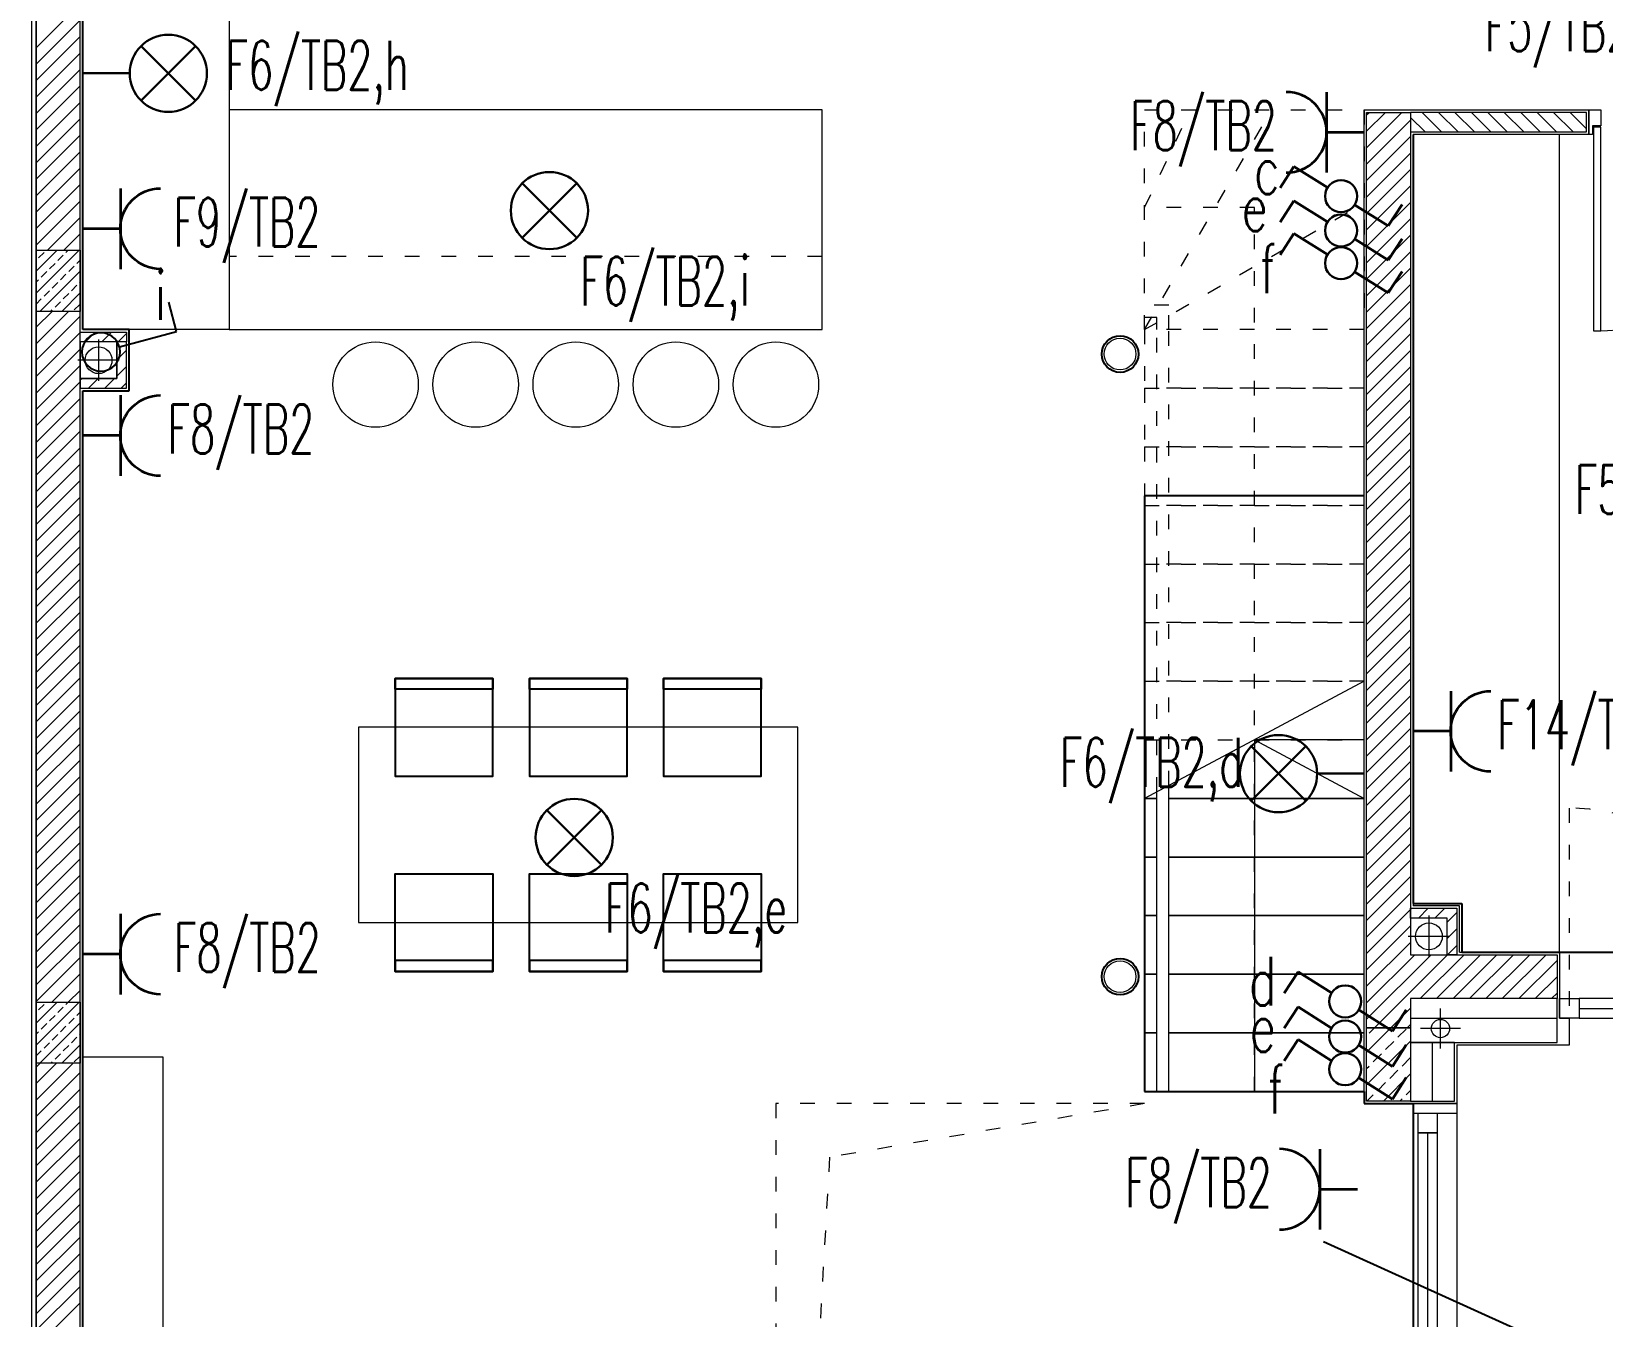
# Model space of a CAD drawing. Header units: millimetres. Extents: x 1780 to 154263, y -7240 to 17216.
# Drawn here: x 66831 to 67474, y 3409 to 3935 of the extents above; entities that cross this region are included whole.
import ezdxf

# ---------------------------------------------------------------- set-up
doc = ezdxf.new("R2010")
doc.units = ezdxf.units.MM
doc.linetypes.add('ACAD_ISO03W100', pattern=[30, 12, -18])
for name, color, linetype, lineweight in [('2d_SX_aranżacja drukowana', 200, 'Continuous', 5), ('2d_SX_aranżacja niedrukowana', 191, 'Continuous', 5), ('2d_SX_gruba przekroje', 90, 'Continuous', 20), ('2d_SX_instalacje - kanalizacja opadowa', 130, 'Continuous', 5), ('2d_SX_instalacje szkic - kanalizacja sanitarna', 44, 'Continuous', 5), ('2d_SX_oznaczenia', 40, 'Continuous', 0), ('2d_SX_przebicia', 96, 'Continuous', 13), ('2d_SX_stolarka drzwiowa', 211, 'Continuous', 5), ('2d_SX_stolarka okienna', 5, 'Continuous', 5), ('2d_SX_stolarka okznaczenia', 251, 'Continuous', 5), ('2d_SX_szraf', 251, 'Continuous', 0), ('2d_SX_warstwy', 181, 'Continuous', 9), ('2d_SX_widok', 10, 'Continuous', 9)]:
    doc.layers.add(name, color=color, linetype=linetype, lineweight=lineweight)
doc.layers.add('2d_SX_powierzchnia', color=251, linetype='Continuous', plot=False)
for name, color, linetype in [('2d_SX_rewizja 18 września', 210, 'Continuous'), ('60 instalacje elektryka', 10, 'Continuous'), ('BA-widok', 1, 'Continuous')]:
    doc.layers.add(name, color=color, linetype=linetype)
doc.styles.add('OPIS', font='simplex.shx', dxfattribs={"width": 0.7, "height": 4})
doc.linetypes.add('ZIGZAG', pattern='A,0.00254,-5.08,[131,ltypeshp.shx,S=5.08,R=0,X=-5.08,Y=0],-10.16,[131,ltypeshp.shx,S=5.08,R=180,X=5.08,Y=0],-5.08', length=20.32254)

# ---------------------------------------------------------------- blocks, each defined once
blk = doc.blocks.new('PDKLD A0')
at = {"color": 8}
for points in [[(72786.94, -15480.92), (72786.94, -15520.92), (72826.94, -15520.92), (72826.94, -15480.92)], [(72826.94, -15480.92), (72826.94, -15485.37), (72786.94, -15485.37), (72786.94, -15480.92), (72786.94, -15480.92)], [(72841.94, -15480.92), (72841.94, -15520.92), (72881.94, -15520.92), (72881.94, -15480.92)], [(72881.94, -15480.92), (72881.94, -15485.37), (72841.94, -15485.37), (72841.94, -15480.92), (72841.94, -15480.92)], [(72896.94, -15480.92), (72896.94, -15520.92), (72936.94, -15520.92), (72936.94, -15480.92)], [(72936.94, -15480.92), (72936.94, -15485.37), (72896.94, -15485.37), (72896.94, -15480.92), (72896.94, -15480.92)], [(72786.94, -15600.92), (72786.94, -15560.92), (72826.94, -15560.92), (72826.94, -15600.92)], [(72841.94, -15600.92), (72841.94, -15560.92), (72881.94, -15560.92), (72881.94, -15600.92)], [(72896.94, -15600.92), (72896.94, -15560.92), (72936.94, -15560.92), (72936.94, -15600.92)], [(72826.94, -15600.92), (72826.94, -15596.48), (72786.94, -15596.48), (72786.94, -15600.92), (72786.94, -15600.92)], [(72881.94, -15600.92), (72881.94, -15596.48), (72841.94, -15596.48), (72841.94, -15600.92), (72841.94, -15600.92)], [(72936.94, -15600.92), (72936.94, -15596.48), (72896.94, -15596.48), (72896.94, -15600.92), (72896.94, -15600.92)]]:
    blk.add_lwpolyline(points, close=True, dxfattribs=at)
at = {"layer": '2d_SX_aranżacja drukowana', "color": 8}
for p, q in [((72658.94, -15338.08), (72658.94, -15128.08)), ((72718.94, -15128.08), (72718.94, -15338.08)), ((72718.94, -15338.08), (72658.94, -15338.08))]:
    blk.add_line(p, q, dxfattribs=at)
at = {"layer": '2d_SX_aranżacja niedrukowana', "color": 8}
for p, q in [((72718.94, -15248.08), (72718.94, -15338.08)), ((72961.94, -15248.08), (72718.94, -15248.08)), ((72961.94, -15338.08), (72961.94, -15248.08)), ((73263.94, -15593.08), (73263.94, -15258.08)), ((72718.94, -15338.08), (72961.94, -15338.08)), ((72951.94, -15500.92), (72771.94, -15500.92)), ((72771.94, -15500.92), (72771.94, -15580.92)), ((72951.94, -15580.92), (72951.94, -15500.92)), ((72771.94, -15580.92), (72951.94, -15580.92)), ((72691.94, -15636.08), (72658.94, -15636.08)), ((72658.94, -15636.08), (72658.94, -16042.08)), ((72691.94, -16042.08), (72691.94, -15636.08))]:
    blk.add_line(p, q, dxfattribs=at)
at = {"layer": '2d_SX_aranżacja niedrukowana', "color": 8, "linetype": 'ACAD_ISO03W100', "ltscale": 0.5}
for p, q in [((72961.94, -15308.08), (72718.94, -15308.08)), ((72718.94, -15308.08), (72718.94, -15338.08)), ((72961.94, -15338.08), (72961.94, -15308.08)), ((72718.94, -15338.08), (72961.94, -15338.08))]:
    blk.add_line(p, q, dxfattribs=at)
at = {"layer": '2d_SX_aranżacja niedrukowana', "color": 8}
for centre in [(72778.94, -15360.58), (72819.94, -15360.58), (72860.94, -15360.58), (72901.94, -15360.58), (72942.94, -15360.58)]:
    blk.add_circle(centre, 17.5, dxfattribs=at)
at = {"layer": '2d_SX_gruba przekroje', "color": 8}
for p, q in [((72658.94, -15068.08), (72658.94, -15308.08)), ((73183.94, -15593.08), (73183.94, -15248.08)), ((73183.94, -15248.08), (73203.94, -15248.08)), ((73203.94, -15248.08), (73275.94, -15248.08)), ((73275.94, -15248.08), (73275.94, -15258.08)), ((73275.94, -15258.08), (73203.94, -15258.08)), ((73203.94, -15258.08), (73203.94, -15574.08)), ((72658.94, -15308.08), (72658.94, -15338.08)), ((72658.94, -15338.08), (72677.94, -15338.08)), ((72677.94, -15338.08), (72677.94, -15344.08)), ((72677.94, -15344.08), (72677.94, -15363.08)), ((72677.94, -15357.08), (72677.94, -15363.08)), ((72658.94, -15363.08), (72658.94, -15593.08)), ((72677.94, -15363.08), (72658.94, -15363.08)), ((72677.94, -15363.08), (72658.94, -15363.08)), ((73222.94, -15574.08), (73203.94, -15574.08)), ((73222.94, -15574.08), (73203.94, -15574.08)), ((73222.94, -15593.08), (73222.94, -15574.08)), ((73222.94, -15593.08), (73222.94, -15574.08)), ((72658.94, -15593.08), (72658.94, -15636.08)), ((72658.94, -15593.08), (72658.94, -15593.08)), ((73183.94, -15593.08), (73183.94, -15593.08)), ((73183.94, -15655.08), (73183.94, -15593.08)), ((73222.94, -15593.08), (73263.94, -15593.08)), ((73263.94, -15593.08), (73263.94, -15620.08)), ((73263.94, -15620.08), (73267.94, -15620.08)), ((73267.94, -15620.08), (73267.94, -15631.08)), ((73225.72, -15631.08), (73221.94, -15631.08)), ((73221.94, -15631.08), (73221.94, -15655.08)), ((73263.94, -15631.08), (73225.72, -15631.08)), ((73267.94, -15631.08), (73263.94, -15631.08)), ((72658.94, -15636.08), (72658.94, -15636.08)), ((72658.94, -15636.08), (72658.94, -16042.08)), ((73221.94, -15655.08), (73183.94, -15655.08))]:
    blk.add_line(p, q, dxfattribs=at)
for centre, radius in [((73083.94, -15348.08), 7.5), ((73083.94, -15348.08), 7.5), ((73083.94, -15348.08), 6.5), ((73083.94, -15603.08), 7.5), ((73083.94, -15603.08), 6.5)]:
    blk.add_circle(centre, radius, dxfattribs=at)
at = {"layer": '2d_SX_instalacje - kanalizacja opadowa', "color": 8}
for p, q in [((73215.19, -15632.5), (73215.19, -15616.16)), ((73223.36, -15624.33), (73207.03, -15624.33))]:
    blk.add_line(p, q, dxfattribs=at)
blk.add_circle((73215.19, -15624.33), 3.75, dxfattribs=at)
at = {"layer": '2d_SX_instalacje szkic - kanalizacja sanitarna', "color": 8}
for p, q in [((72665.44, -15342.08), (72665.44, -15359.08)), ((72673.94, -15350.58), (72656.94, -15350.58)), ((73210.44, -15578.08), (73210.44, -15595.08)), ((73218.94, -15586.58), (73201.94, -15586.58))]:
    blk.add_line(p, q, dxfattribs=at)
for centre in [(72665.44, -15350.58), (73210.44, -15586.58)]:
    blk.add_circle(centre, 5.5, dxfattribs=at)
at = {"layer": '2d_SX_oznaczenia', "color": 8, "linetype": 'ACAD_ISO03W100', "ltscale": 0.5}
for p, q in [((73093.94, -15288.08), (73112.78, -15248.08)), ((73138.94, -15288.08), (73093.94, -15288.08)), ((73138.94, -15650.08), (73138.94, -15288.08))]:
    blk.add_line(p, q, dxfattribs=at)
at = {"layer": '2d_SX_oznaczenia', "color": 8, "ltscale": 0.5}
for p, q in [((73183.94, -15482.08), (73093.94, -15530.08)), ((73138.94, -15506.08), (73183.94, -15530.08)), ((73138.94, -15506.08), (73138.94, -15650.08))]:
    blk.add_line(p, q, dxfattribs=at)
at = {"layer": '2d_SX_powierzchnia', "color": 8}
for p, q in [((72658.94, -15308.08), (72658.94, -15068.08)), ((73203.94, -15258.08), (73203.94, -15573.08)), ((72658.94, -15338.08), (72658.94, -15308.08)), ((72658.94, -15308.08), (72658.94, -15308.08)), ((72677.94, -15338.08), (72658.94, -15338.08)), ((72677.94, -15363.08), (72677.94, -15338.08)), ((72658.94, -15599.08), (72658.94, -15363.08)), ((72658.94, -15363.08), (72677.94, -15363.08)), ((73183.94, -15406.19), (73093.94, -15406.19)), ((73093.94, -15406.19), (73093.94, -15650.08)), ((73203.94, -15573.08), (73223.94, -15573.08)), ((73223.94, -15573.08), (73223.94, -15593.08)), ((73223.94, -15593.08), (73455.94, -15593.08)), ((72658.94, -15636.08), (72658.94, -15599.08)), ((72658.94, -15599.08), (72658.94, -15599.08)), ((72658.94, -16042.08), (72658.94, -15636.08)), ((72658.94, -15636.08), (72658.94, -15636.08)), ((73093.94, -15650.08), (73129.55, -15650.08)), ((73129.55, -15650.08), (73183.94, -15650.08)), ((73183.94, -15650.08), (73183.94, -15655.08)), ((73183.94, -15655.08), (73203.94, -15655.08)), ((73203.94, -15655.08), (73203.94, -16042.08))]:
    blk.add_line(p, q, dxfattribs=at)
for centre in [(73083.94, -15348.08), (73083.94, -15603.08)]:
    blk.add_circle(centre, 7.5, dxfattribs=at)
at = {"layer": '2d_SX_przebicia', "color": 8}
for p, q in [((72672.94, -15343.08), (72657.94, -15343.08)), ((72657.94, -15343.08), (72657.94, -15358.08)), ((72672.94, -15358.08), (72672.94, -15343.08)), ((72657.94, -15358.08), (72672.94, -15358.08)), ((73217.94, -15579.08), (73202.94, -15579.08)), ((73202.94, -15579.08), (73202.94, -15594.08)), ((73217.94, -15594.08), (73217.94, -15579.08)), ((73202.94, -15594.08), (73217.94, -15594.08))]:
    blk.add_line(p, q, dxfattribs=at)
at = {"layer": '2d_SX_stolarka drzwiowa', "color": 8}
for p, q in [((73275.94, -15258.08), (73275.94, -15248.08)), ((73275.94, -15248.08), (73280.94, -15248.08)), ((73280.94, -15248.08), (73280.94, -15254.58)), ((73277.44, -15258.08), (73275.94, -15258.08)), ((73280.94, -15254.58), (73277.44, -15254.58)), ((73277.44, -15254.58), (73277.44, -15258.08)), ((73277.94, -15255.08), (73277.94, -15338.58)), ((73280.94, -15255.08), (73277.94, -15255.08)), ((73280.94, -15338.58), (73280.94, -15255.08)), ((73277.94, -15338.58), (73280.94, -15338.58))]:
    blk.add_line(p, q, dxfattribs=at)
at = {"layer": '2d_SX_stolarka okienna', "color": 8, "linetype": 'ACAD_ISO03W100', "ltscale": 0.5}
blk.add_line((73267.94, -15534.08), (73267.94, -15616.08), dxfattribs=at)
at = {"layer": '2d_SX_stolarka okienna', "color": 8}
for p, q in [((73203.94, -15655.08), (73203.94, -16062.08)), ((73203.94, -15659.08), (73203.94, -15655.08)), ((73203.94, -15655.08), (73221.94, -15655.08)), ((73221.94, -15659.08), (73203.94, -15659.08)), ((73205.94, -15659.08), (73205.94, -15667.08)), ((73213.94, -15659.08), (73205.94, -15659.08)), ((73205.94, -15659.08), (73205.94, -15659.08)), ((73213.94, -15667.08), (73213.94, -15659.08)), ((73221.94, -15655.08), (73221.94, -16080.08)), ((73221.94, -15655.08), (73221.94, -15659.08)), ((73205.94, -15667.08), (73213.94, -15667.08)), ((73213.94, -15667.08), (73205.94, -15667.08)), ((73205.94, -15667.08), (73205.94, -15851.58)), ((73209.94, -15851.58), (73209.94, -15667.08)), ((73213.94, -15851.58), (73213.94, -15667.08))]:
    blk.add_line(p, q, dxfattribs=at)
for points in [[(73263.94, -15612.08), (73271.94, -15612.08), (73271.94, -15620.08), (73263.94, -15620.08), (73263.94, -15612.08)], [(73271.94, -15612.08), (73271.94, -15620.08), (73345.94, -15620.08), (73345.94, -15612.08)]]:
    blk.add_lwpolyline(points, close=True, dxfattribs=at)
blk.add_lwpolyline([(73271.94, -15616.08), (73345.94, -15616.08)], dxfattribs=at)
at = {"layer": '2d_SX_stolarka okienna', "color": 8, "linetype": 'ACAD_ISO03W100', "ltscale": 0.5}
blk.add_arc((73267.78, -15616.15), 82.07, 0.04855, 89.8832, dxfattribs=at)
at = {"layer": '2d_SX_stolarka okznaczenia', "color": 8}
blk.add_arc((73279.52, -15256.15), 82.43, 269.94923, 359.70246, dxfattribs=at)
at = {"layer": '2d_SX_szraf', "color": 8, "linetype": 'Continuous'}
for p, q in [((72639.94, -15222.59), (72657.94, -15204.59)), ((72639.94, -15229.32), (72657.94, -15211.32)), ((72639.94, -15236.06), (72657.94, -15218.06)), ((72639.94, -15242.79), (72657.94, -15224.79)), ((72639.94, -15249.53), (72657.94, -15231.53)), ((72639.94, -15256.26), (72657.94, -15238.26)), ((72639.94, -15263), (72657.94, -15245)), ((72639.94, -15269.73), (72657.94, -15251.73)), ((73184.94, -15250.08), (73185.94, -15249.08)), ((73184.94, -15256.81), (73192.68, -15249.08)), ((73184.94, -15263.55), (73199.41, -15249.08)), ((73184.94, -15270.28), (73202.94, -15252.28)), ((73202.94, -15251.13), (73208.9, -15257.08)), ((73207.63, -15249.08), (73215.63, -15257.08)), ((73214.37, -15249.08), (73222.37, -15257.08)), ((73221.1, -15249.08), (73229.1, -15257.08)), ((73227.84, -15249.08), (73235.84, -15257.08)), ((73234.57, -15249.08), (73242.57, -15257.08)), ((73241.31, -15249.08), (73249.31, -15257.08)), ((73248.04, -15249.08), (73256.04, -15257.08)), ((73254.78, -15249.08), (73262.78, -15257.08)), ((73261.52, -15249.08), (73269.52, -15257.08)), ((73268.25, -15249.08), (73274.94, -15255.78)), ((72639.94, -15276.47), (72657.94, -15258.47)), ((73184.94, -15277.02), (73202.94, -15259.02)), ((72639.94, -15283.2), (72657.94, -15265.2)), ((73184.94, -15283.75), (73202.94, -15265.75)), ((72639.94, -15289.94), (72657.94, -15271.94)), ((73184.94, -15290.49), (73202.94, -15272.49)), ((72639.94, -15296.67), (72657.94, -15278.67)), ((73184.94, -15297.22), (73202.94, -15279.22)), ((72639.94, -15303.41), (72657.94, -15285.41)), ((73184.94, -15303.96), (73202.94, -15285.96)), ((72644.51, -15305.58), (72657.94, -15292.14)), ((73184.94, -15310.7), (73202.94, -15292.7)), ((72651.24, -15305.58), (72657.94, -15298.88)), ((73184.94, -15317.43), (73202.94, -15299.43)), ((72639.94, -15314.1), (72648.46, -15305.58)), ((72639.94, -15323.08), (72657.44, -15305.58)), ((72652.1, -15306.43), (72652.95, -15305.58)), ((72640.88, -15308.68), (72643.12, -15306.43)), ((72645.37, -15313.17), (72647.61, -15310.92)), ((72648.74, -15309.8), (72650.98, -15307.56)), ((72653.23, -15314.29), (72655.47, -15312.05)), ((72656.59, -15310.92), (72657.94, -15309.57)), ((73184.94, -15324.17), (73202.94, -15306.17)), ((72639.94, -15318.59), (72640.88, -15317.66)), ((72641.42, -15330.58), (72657.94, -15314.06)), ((72642, -15316.54), (72644.25, -15314.29)), ((72646.49, -15321.03), (72648.74, -15318.78)), ((72649.86, -15317.66), (72652.1, -15315.41)), ((72657.72, -15318.78), (72657.94, -15318.55)), ((73184.94, -15330.9), (73202.94, -15312.9)), ((72643.12, -15324.39), (72645.37, -15322.15)), ((72650.4, -15330.58), (72657.94, -15323.04)), ((72650.98, -15325.52), (72653.23, -15323.27)), ((72654.35, -15322.15), (72656.59, -15319.9)), ((73184.94, -15337.64), (73202.94, -15319.64)), ((72639.94, -15327.57), (72642, -15325.52)), ((72639.94, -15337.09), (72646.45, -15330.58)), ((72639.94, -15343.82), (72653.18, -15330.58)), ((72645.91, -15330.58), (72646.49, -15330.01)), ((72647.61, -15328.88), (72649.86, -15326.64)), ((72655.47, -15330.01), (72657.72, -15327.76)), ((73184.94, -15344.37), (73202.94, -15326.37)), ((72639.94, -15350.56), (72657.94, -15332.56)), ((73184.94, -15351.11), (73202.94, -15333.11)), ((72639.94, -15357.29), (72657.94, -15339.29)), ((72660.07, -15343.08), (72664.07, -15339.08)), ((72666.8, -15343.08), (72670.8, -15339.08)), ((72672.94, -15343.68), (72673.54, -15343.08)), ((72673.54, -15343.08), (72676.94, -15339.68)), ((73184.94, -15357.84), (73202.94, -15339.84)), ((72639.94, -15364.03), (72657.94, -15346.03)), ((72672.94, -15350.41), (72676.94, -15346.41)), ((73184.94, -15364.58), (73202.94, -15346.58)), ((72639.94, -15370.76), (72657.94, -15352.76)), ((72672.94, -15357.15), (72676.94, -15353.15)), ((73184.94, -15371.31), (73202.94, -15353.31)), ((72639.94, -15377.5), (72657.94, -15359.5)), ((72657.94, -15358.68), (72658.54, -15358.08)), ((72661.28, -15362.08), (72665.28, -15358.08)), ((72668.01, -15362.08), (72672.01, -15358.08)), ((72674.75, -15362.08), (72676.94, -15359.88)), ((73184.94, -15378.05), (73202.94, -15360.05)), ((72639.94, -15384.23), (72657.94, -15366.23)), ((73184.94, -15384.78), (73202.94, -15366.78)), ((72639.94, -15390.97), (72657.94, -15372.97)), ((73184.94, -15391.52), (73202.94, -15373.52)), ((72639.94, -15397.7), (72657.94, -15379.7)), ((73184.94, -15398.25), (73202.94, -15380.25)), ((72639.94, -15404.44), (72657.94, -15386.44)), ((73184.94, -15404.99), (73202.94, -15386.99)), ((72639.94, -15411.17), (72657.94, -15393.17)), ((73184.94, -15411.72), (73202.94, -15393.72)), ((72639.94, -15417.91), (72657.94, -15399.91)), ((73184.94, -15418.46), (73202.94, -15400.46)), ((72639.94, -15424.64), (72657.94, -15406.64)), ((73184.94, -15425.19), (73202.94, -15407.19)), ((72639.94, -15431.38), (72657.94, -15413.38)), ((73184.94, -15431.93), (73202.94, -15413.93)), ((72639.94, -15438.11), (72657.94, -15420.11)), ((73184.94, -15438.66), (73202.94, -15420.66)), ((72639.94, -15444.85), (72657.94, -15426.85)), ((73184.94, -15445.4), (73202.94, -15427.4)), ((72639.94, -15451.58), (72657.94, -15433.58)), ((73184.94, -15452.13), (73202.94, -15434.13)), ((72639.94, -15458.32), (72657.94, -15440.32)), ((73184.94, -15458.87), (73202.94, -15440.87)), ((72639.94, -15465.05), (72657.94, -15447.05)), ((72639.94, -15471.79), (72657.94, -15453.79)), ((73184.94, -15465.6), (73202.94, -15447.6)), ((73184.94, -15472.34), (73202.94, -15454.34)), ((72639.94, -15478.52), (72657.94, -15460.52)), ((73184.94, -15479.07), (73202.94, -15461.07)), ((72639.94, -15485.26), (72657.94, -15467.26)), ((73184.94, -15485.81), (73202.94, -15467.81)), ((72639.94, -15491.99), (72657.94, -15473.99)), ((73184.94, -15492.55), (73202.94, -15474.55)), ((72639.94, -15498.73), (72657.94, -15480.73)), ((73184.94, -15499.28), (73202.94, -15481.28)), ((72639.94, -15505.47), (72657.94, -15487.47)), ((73184.94, -15506.02), (73202.94, -15488.02)), ((72639.94, -15512.2), (72657.94, -15494.2)), ((73184.94, -15512.75), (73202.94, -15494.75)), ((72639.94, -15518.94), (72657.94, -15500.94)), ((73184.94, -15519.49), (73202.94, -15501.49)), ((72639.94, -15525.67), (72657.94, -15507.67)), ((73184.94, -15526.22), (73202.94, -15508.22)), ((72639.94, -15532.41), (72657.94, -15514.41)), ((73184.94, -15532.96), (73202.94, -15514.96)), ((72639.94, -15539.14), (72657.94, -15521.14)), ((73184.94, -15539.69), (73202.94, -15521.69)), ((72639.94, -15545.88), (72657.94, -15527.88)), ((73184.94, -15546.43), (73202.94, -15528.43)), ((72639.94, -15552.61), (72657.94, -15534.61)), ((73184.94, -15553.16), (73202.94, -15535.16)), ((72639.94, -15559.35), (72657.94, -15541.35)), ((73184.94, -15559.9), (73202.94, -15541.9)), ((72639.94, -15566.08), (72657.94, -15548.08)), ((73184.94, -15566.63), (73202.94, -15548.63)), ((72639.94, -15572.82), (72657.94, -15554.82)), ((73184.94, -15573.37), (73202.94, -15555.37)), ((72639.94, -15579.55), (72657.94, -15561.55)), ((73184.94, -15580.1), (73202.94, -15562.1)), ((72639.94, -15586.29), (72657.94, -15568.29)), ((73184.94, -15586.84), (73202.94, -15568.84)), ((72639.94, -15593.02), (72657.94, -15575.02)), ((73184.94, -15593.57), (73202.94, -15575.57)), ((73202.94, -15575.57), (73203.44, -15575.08)), ((73206.17, -15579.08), (73210.17, -15575.08)), ((73212.91, -15579.08), (73216.91, -15575.08)), ((72639.94, -15599.76), (72657.94, -15581.76)), ((73184.94, -15600.31), (73202.94, -15582.31)), ((73217.94, -15580.78), (73221.94, -15576.78)), ((72639.94, -15606.49), (72657.94, -15588.49)), ((73184.94, -15607.04), (73202.94, -15589.04)), ((73217.94, -15587.51), (73221.94, -15583.51)), ((72639.94, -15613.23), (72657.94, -15595.23)), ((73184.94, -15613.78), (73204.64, -15594.08)), ((73184.94, -15620.51), (73211.38, -15594.08)), ((73188.11, -15624.08), (73218.11, -15594.08)), ((73206.85, -15612.08), (73224.85, -15594.08)), ((73213.58, -15612.08), (73231.58, -15594.08)), ((73218.11, -15594.08), (73221.94, -15590.25)), ((73220.32, -15612.08), (73238.32, -15594.08)), ((73227.05, -15612.08), (73245.05, -15594.08)), ((73233.79, -15612.08), (73251.79, -15594.08)), ((73240.52, -15612.08), (73258.52, -15594.08)), ((72646.33, -15613.58), (72657.94, -15601.96)), ((73247.26, -15612.08), (73262.94, -15596.4)), ((73253.99, -15612.08), (73262.94, -15603.13)), ((72639.94, -15622.1), (72648.46, -15613.58)), ((72639.94, -15631.08), (72657.44, -15613.58)), ((72640.88, -15616.68), (72643.12, -15614.43)), ((72652.1, -15614.43), (72652.95, -15613.58)), ((72653.06, -15613.58), (72657.94, -15608.7)), ((73260.73, -15612.08), (73262.94, -15609.87)), ((72645.37, -15621.17), (72647.61, -15618.92)), ((72648.74, -15617.8), (72650.98, -15615.56)), ((72653.23, -15622.29), (72655.47, -15620.05)), ((72656.59, -15618.92), (72657.94, -15617.57)), ((73194.85, -15624.08), (73202.94, -15615.98)), ((72639.94, -15626.59), (72640.88, -15625.66)), ((72641.42, -15638.58), (72657.94, -15622.06)), ((72642, -15624.54), (72644.25, -15622.29)), ((72646.49, -15629.03), (72648.74, -15626.78)), ((72649.86, -15625.66), (72652.1, -15623.41)), ((72657.72, -15626.78), (72657.94, -15626.55)), ((73184.94, -15633.98), (73194.85, -15624.08)), ((73185.98, -15626.21), (73188.11, -15624.08)), ((73197.77, -15627.89), (73201.14, -15624.53)), ((73201.58, -15624.08), (73202.94, -15622.72)), ((72639.94, -15635.57), (72642, -15633.52)), ((72643.12, -15632.39), (72645.37, -15630.15)), ((72650.4, -15638.58), (72657.94, -15631.04)), ((72650.98, -15633.52), (72653.23, -15631.27)), ((72654.35, -15630.15), (72656.59, -15627.9)), ((73184.94, -15647.45), (73202.94, -15629.45)), ((73192.72, -15632.95), (73196.09, -15629.58)), ((72639.94, -15640.17), (72641.53, -15638.58)), ((72639.94, -15646.9), (72648.27, -15638.58)), ((72639.94, -15653.64), (72655, -15638.58)), ((72645.91, -15638.58), (72646.49, -15638.01)), ((72647.61, -15636.88), (72649.86, -15634.64)), ((72655.47, -15638.01), (72657.72, -15635.76)), ((73184.94, -15640.72), (73185.98, -15639.68)), ((73187.67, -15638), (73191.04, -15634.63)), ((73199.45, -15639.68), (73202.82, -15636.31)), ((72639.94, -15660.37), (72657.94, -15642.37)), ((73189.35, -15649.78), (73192.72, -15646.42)), ((73191.79, -15654.08), (73202.94, -15642.93)), ((73194.4, -15644.73), (73197.77, -15641.36)), ((72639.94, -15667.11), (72657.94, -15649.11)), ((73185.05, -15654.08), (73187.67, -15651.47)), ((73198.52, -15654.08), (73199.45, -15653.15)), ((73201.14, -15651.47), (73202.94, -15649.66)), ((72639.94, -15673.84), (72657.94, -15655.84)), ((72639.94, -15680.58), (72657.94, -15662.58)), ((72639.94, -15687.32), (72657.94, -15669.32)), ((72639.94, -15694.05), (72657.94, -15676.05)), ((72639.94, -15700.79), (72657.94, -15682.79)), ((72639.94, -15707.52), (72657.94, -15689.52)), ((72639.94, -15714.26), (72657.94, -15696.26)), ((72639.94, -15720.99), (72657.94, -15702.99)), ((72639.94, -15727.73), (72657.94, -15709.73)), ((72639.94, -15734.46), (72657.94, -15716.46)), ((72639.94, -15741.2), (72657.94, -15723.2)), ((72639.94, -15747.93), (72657.94, -15729.93)), ((72639.94, -15754.67), (72657.94, -15736.67))]:
    blk.add_line(p, q, dxfattribs=at)
at = {"layer": '2d_SX_szraf', "color": 8, "linetype": 'ZIGZAG'}
for p, q in [((73202.94, -15620.08), (73262.94, -15620.08)), ((73211.94, -15654.08), (73211.94, -15630.08))]:
    blk.add_line(p, q, dxfattribs=at)
at = {"layer": '2d_SX_warstwy', "color": 8}
for p, q in [((72637.94, -15049.08), (72637.94, -16079.08)), ((72639.94, -16079.08), (72639.94, -15049.08)), ((72639.94, -15049.08), (72639.94, -15612.08)), ((72657.94, -15309.08), (72657.94, -15067.08)), ((72639.94, -15074.08), (72639.94, -15305.58)), ((72657.94, -15305.58), (72657.94, -15074.08)), ((73184.94, -15624.08), (73184.94, -15249.08)), ((73184.94, -15249.08), (73202.94, -15249.08)), ((73202.94, -15249.08), (73202.94, -15594.08)), ((73202.94, -15249.08), (73202.94, -15257.08)), ((73274.94, -15249.08), (73202.94, -15249.08)), ((73274.94, -15257.08), (73274.94, -15249.08)), ((73202.94, -15257.08), (73274.94, -15257.08)), ((72639.94, -15305.58), (72657.94, -15305.58)), ((72639.94, -15330.58), (72639.94, -15305.58)), ((72639.94, -15305.58), (72657.94, -15305.58)), ((72657.94, -15305.58), (72657.94, -15330.58)), ((72657.94, -15327.08), (72657.94, -15309.08)), ((72657.94, -15309.08), (72657.94, -15309.08)), ((72657.94, -15330.58), (72639.94, -15330.58)), ((72639.94, -15330.58), (72639.94, -15613.58)), ((72657.94, -15330.58), (72639.94, -15330.58)), ((72657.94, -15594.08), (72657.94, -15327.08)), ((72657.94, -15327.08), (72657.94, -15327.08)), ((72657.94, -15327.08), (72657.94, -15327.08)), ((72657.94, -15327.08), (72657.94, -15327.08)), ((72657.94, -15327.08), (72657.94, -15327.08)), ((72657.94, -15613.58), (72657.94, -15330.58)), ((72657.94, -15339.08), (72676.94, -15339.08)), ((72657.94, -15343.08), (72657.94, -15339.08)), ((72672.94, -15343.08), (72657.94, -15343.08)), ((72676.94, -15343.08), (72672.94, -15343.08)), ((72672.94, -15343.08), (72672.94, -15358.08)), ((72672.94, -15343.08), (72672.94, -15343.08)), ((72676.94, -15343.08), (72672.94, -15343.08)), ((72676.94, -15339.08), (72676.94, -15343.08)), ((72676.94, -15362.08), (72676.94, -15343.08)), ((72672.94, -15358.08), (72657.94, -15358.08)), ((72657.94, -15358.08), (72657.94, -15362.08)), ((72657.94, -15362.08), (72676.94, -15362.08)), ((73202.94, -15575.08), (73221.94, -15575.08)), ((73202.94, -15579.08), (73202.94, -15575.08)), ((73221.94, -15575.08), (73221.94, -15594.08)), ((73217.94, -15579.08), (73202.94, -15579.08)), ((73217.94, -15594.08), (73217.94, -15579.08)), ((72657.94, -15635.08), (72657.94, -15594.08)), ((72657.94, -15594.08), (72657.94, -15594.08)), ((73202.94, -15594.08), (73262.94, -15594.08)), ((73221.94, -15594.08), (73217.94, -15594.08)), ((73262.94, -15594.08), (73262.94, -15612.08)), ((72639.94, -15612.08), (72639.94, -15612.08)), ((72639.94, -15612.08), (72639.94, -16061.08)), ((72639.94, -15613.58), (72657.94, -15613.58)), ((72639.94, -15638.58), (72639.94, -15613.58)), ((72639.94, -15613.58), (72657.94, -15613.58)), ((72657.94, -15613.58), (72657.94, -15638.58)), ((73262.94, -15612.08), (73202.94, -15612.08)), ((73202.94, -15612.08), (73202.94, -15630.08)), ((73262.94, -15612.08), (73202.94, -15612.08)), ((73202.94, -15612.08), (73202.94, -15624.08)), ((73262.94, -15630.08), (73262.94, -15612.08)), ((73184.94, -15654.08), (73184.94, -15624.08)), ((73184.94, -15624.08), (73202.94, -15624.08)), ((73202.94, -15624.08), (73184.94, -15624.08)), ((73202.94, -15624.08), (73202.94, -15654.08)), ((73220.94, -15630.08), (73202.94, -15630.08)), ((73202.94, -15630.08), (73202.94, -15654.08)), ((73202.94, -15630.08), (73262.94, -15630.08)), ((73220.94, -15654.08), (73220.94, -15630.08)), ((72657.94, -15638.58), (72639.94, -15638.58)), ((72639.94, -15638.58), (72639.94, -16061.08)), ((72657.94, -15638.58), (72639.94, -15638.58)), ((72657.94, -16043.08), (72657.94, -15635.08)), ((72657.94, -15635.08), (72657.94, -15635.08)), ((72657.94, -16043.08), (72657.94, -15638.58)), ((73202.94, -15654.08), (73184.94, -15654.08)), ((73202.94, -15654.08), (73220.94, -15654.08))]:
    blk.add_line(p, q, dxfattribs=at)
at = {"layer": '2d_SX_widok', "color": 8, "linetype": 'ACAD_ISO03W100', "ltscale": 0.5}
for p, q in [((72639.94, -14840.08), (72639.94, -15593.08)), ((73093.94, -15338.08), (73145.91, -15248.08)), ((73093.94, -15338.08), (73093.94, -15248.08)), ((73093.94, -15248.08), (73183.94, -15248.08)), ((73183.94, -15248.08), (73183.94, -15338.08)), ((73093.94, -15338.08), (73183.94, -15286.12)), ((73103.94, -15328.08), (73093.94, -15328.08)), ((73103.94, -15338.08), (73103.94, -15328.08)), ((73098.94, -15333.08), (73093.94, -15333.08)), ((73183.94, -15338.08), (73093.94, -15338.08)), ((73183.94, -15338.08), (73093.94, -15338.08)), ((73093.94, -15338.08), (73093.94, -15362.08)), ((73098.94, -15338.08), (73098.94, -15333.08)), ((73098.94, -15527.42), (73098.94, -15338.08)), ((73103.94, -15524.75), (73103.94, -15338.08)), ((73183.94, -15362.08), (73183.94, -15338.08)), ((73183.94, -15362.08), (73093.94, -15362.08)), ((73093.94, -15362.08), (73093.94, -15386.08)), ((73093.94, -15362.08), (73183.94, -15362.08)), ((73183.94, -15386.08), (73183.94, -15362.08)), ((73183.94, -15386.08), (73093.94, -15386.08)), ((73093.94, -15386.08), (73093.94, -15410.08)), ((73093.94, -15386.08), (73183.94, -15386.08)), ((73183.94, -15410.08), (73183.94, -15386.08)), ((73183.94, -15410.08), (73093.94, -15410.08)), ((73093.94, -15410.08), (73093.94, -15434.08)), ((73093.94, -15410.08), (73183.94, -15410.08)), ((73183.94, -15434.08), (73183.94, -15410.08)), ((73183.94, -15434.08), (73093.94, -15434.08)), ((73093.94, -15434.08), (73093.94, -15458.08)), ((73093.94, -15434.08), (73183.94, -15434.08)), ((73183.94, -15458.08), (73183.94, -15434.08)), ((73183.94, -15458.08), (73093.94, -15458.08)), ((73093.94, -15458.08), (73093.94, -15482.08)), ((73093.94, -15458.08), (73183.94, -15458.08)), ((73183.94, -15482.08), (73183.94, -15458.08)), ((73093.94, -15482.08), (73183.94, -15482.08)), ((73183.94, -15482.08), (73093.94, -15482.08)), ((73093.94, -15482.08), (73093.94, -15506.08)), ((73093.94, -15506.94), (73093.94, -15482.94)), ((73183.94, -15506.08), (73183.94, -15482.08)), ((73093.94, -15506.08), (73183.94, -15506.08)), ((73093.94, -15506.94), (73093.94, -15530.08)), ((73093.94, -15655.08), (72942.94, -15655.08)), ((72942.94, -15655.08), (72942.94, -16062.08)), ((73093.94, -15655.08), (72964.9, -15677.04)), ((72964.9, -15677.04), (72942.94, -16062.08))]:
    blk.add_line(p, q, dxfattribs=at)
at = {"layer": '2d_SX_widok', "color": 8, "ltscale": 0.5}
for p, q in [((73183.94, -15506.08), (73138.94, -15506.08)), ((73183.94, -15530.08), (73183.94, -15506.08)), ((73103.94, -15650.08), (73103.94, -15524.75)), ((73098.94, -15530.08), (73093.94, -15530.08)), ((73093.94, -15530.08), (73093.94, -15554.08)), ((73093.94, -15530.08), (73093.94, -15530.08)), ((73093.94, -15530.08), (73093.94, -15530.08)), ((73093.94, -15530.08), (73098.94, -15530.08)), ((73098.94, -15650.08), (73098.94, -15527.42)), ((73183.94, -15530.08), (73103.94, -15530.08)), ((73103.94, -15530.08), (73183.94, -15530.08)), ((73183.94, -15554.08), (73183.94, -15530.08)), ((73093.94, -15554.08), (73098.94, -15554.08)), ((73098.94, -15554.08), (73093.94, -15554.08)), ((73093.94, -15554.08), (73093.94, -15578.08)), ((73103.94, -15554.08), (73183.94, -15554.08)), ((73183.94, -15554.08), (73103.94, -15554.08)), ((73183.94, -15578.08), (73183.94, -15554.08)), ((73098.94, -15578.08), (73093.94, -15578.08)), ((73093.94, -15578.08), (73093.94, -15602.08)), ((73093.94, -15578.08), (73098.94, -15578.08)), ((73183.94, -15578.08), (73103.94, -15578.08)), ((73103.94, -15578.08), (73183.94, -15578.08)), ((73183.94, -15602.08), (73183.94, -15578.08)), ((73098.94, -15602.08), (73093.94, -15602.08)), ((73093.94, -15602.08), (73093.94, -15626.08)), ((73093.94, -15602.08), (73098.94, -15602.08)), ((73183.94, -15602.08), (73103.94, -15602.08)), ((73103.94, -15602.08), (73183.94, -15602.08)), ((73183.94, -15626.08), (73183.94, -15602.08)), ((73098.94, -15626.08), (73093.94, -15626.08)), ((73093.94, -15626.08), (73093.94, -15650.08)), ((73093.94, -15626.08), (73098.94, -15626.08)), ((73183.94, -15626.08), (73103.94, -15626.08)), ((73103.94, -15626.08), (73183.94, -15626.08)), ((73183.94, -15650.08), (73183.94, -15626.08)), ((73093.94, -15650.08), (73098.94, -15650.08)), ((73093.94, -15650.08), (73103.94, -15650.08)), ((73093.94, -15650.08), (73183.94, -15650.08))]:
    blk.add_line(p, q, dxfattribs=at)
blk = doc.blocks.new('lampa1')
at = {"layer": '60 instalacje elektryka', "lineweight": 30}
for p, q in [((2045.42, 2946.75), (2067.75, 2924.42)), ((2067.75, 2946.75), (2045.42, 2924.42))]:
    blk.add_line(p, q, dxfattribs=at)
blk.add_circle((2056.58, 2935.58), 15.79, dxfattribs=at)
blk = doc.blocks.new('kinkiet')
at = {"layer": '60 instalacje elektryka', "lineweight": 30}
for p, q in [((-249830.13, -8956.18), (-249807.78, -8978.54)), ((-249830.13, -8978.54), (-249807.78, -8956.18)), ((-249834.76, -8967.36), (-249854.04, -8967.36))]:
    blk.add_line(p, q, dxfattribs=at)
blk.add_circle((-249818.96, -8967.36), 15.81, dxfattribs=at)
blk = doc.blocks.new('wyl jednbieg')
at = {"layer": '60 instalacje elektryka', "lineweight": 30}
for p, q in [((2059.79, 3882.77), (2066.28, 3897.38)), ((2066.28, 3897.38), (2075.69, 3893.31))]:
    blk.add_line(p, q, dxfattribs=at)
blk.add_circle((2057.17, 3876.88), 6.45, dxfattribs=at)
blk = doc.blocks.new('schodowy')
blk.add_blockref('wyl jednbieg', (82.33, 4.2))
at = {"rotation": 180}
blk.add_blockref('wyl jednbieg', (4196.68, 7757.96), dxfattribs=at)
blk = doc.blocks.new('jednobiegunowy')
at = {"layer": '60 instalacje elektryka'}
for p, q in [((2190.56, 2793.4), (2200.02, 2802.78)), ((2200.02, 2802.78), (2204.88, 2797.97))]:
    blk.add_line(p, q, dxfattribs=at)
blk.add_circle((2187.5, 2790.37), 4.3, dxfattribs=at)
blk = doc.blocks.new('gniazdo')
at = {"layer": '60 instalacje elektryka', "lineweight": 35}
for p, q in [((1911.132, 1039.393), (1911.132, 1043.76)), ((1911.132, 1041.576), (1909.09, 1041.576))]:
    blk.add_line(p, q, dxfattribs=at)
blk.add_arc((1913.316, 1041.576), 2.184, 90, 270, dxfattribs=at)

msp = doc.modelspace()

# ---------------------------------------------------------------- linework, layer by layer
at = {"layer": 'BA-widok'}
msp.add_line((67360, 3439.4), (67519.71, 3367.19), dxfattribs=at)

# ---------------------------------------------------------------- block references
at = {"layer": '2d_SX_rewizja 18 września'}
msp.add_blockref('PDKLD A0', (-5807.3, 19151.02), dxfattribs=at)
at = {"layer": '60 instalacje elektryka', "xscale": -1, "rotation": 180}
msp.add_blockref('kinkiet', (316705.69, -5049.43), dxfattribs=at)
at = {"layer": '60 instalacje elektryka'}
for name, p, xscale, yscale, zscale, rotation in [('gniazdo', (81802.12, 11764.14), 7.556206694400001, 7.556206694400001, 7.556206694400001, 180), ('schodowy', (63356.78, 5939.32), -1.01853555804, 1.01853555804, 1.01853555804, 213.8136520127741), ('schodowy', (63356.78, 5925.26), -1.01853555804, 1.01853555804, 1.01853555804, 213.8136520127741), ('lampa1', (64104.06, 5920.55), 1.0011, 1.0011, 1.0011, 270.0000000000001), ('gniazdo', (52426.17, 11724.65), -7.556206694400001, 7.556206694400001, 7.556206694400001, 180), ('schodowy', (63356.78, 5911.87), -1.01853555804, 1.01853555804, 1.01853555804, 213.8136520127741), ('jednobiegunowy', (60476.3, 2898.96), -1.818212235840003, 1.818212235840003, 1.818212235840003, 239.9740348251539), ('gniazdo', (52426.17, 11639.92), -7.556206694400001, 7.556206694400001, 7.556206694400001, 180), ('gniazdo', (52971.17, 11518.8), -7.556206694400001, 7.556206694400001, 7.556206694400001, 180), ('lampa1', (64114.2, 5663.8), 1.0011, 1.0011, 1.0011, 270.0000000000001), ('gniazdo', (52426.17, 11427.52), -7.556206694400001, 7.556206694400001, 7.556206694400001, 180), ('schodowy', (63358.46, 5609.48), -1.01853555804, 1.01853555804, 1.01853555804, 213.8136520127741), ('schodowy', (63358.46, 5595.08), -1.01853555804, 1.01853555804, 1.01853555804, 213.8136520127741), ('schodowy', (63358.46, 5581.69), -1.01853555804, 1.01853555804, 1.01853555804, 213.8136520127741), ('gniazdo', (81799.31, 11331.22), 7.556206694400001, 7.556206694400001, 7.556206694400001, 180)]:
    msp.add_blockref(name, p, dxfattribs=dict(at, xscale=xscale, yscale=yscale, zscale=zscale, rotation=rotation))
at = {"layer": '60 instalacje elektryka', "rotation": 180}
msp.add_blockref('kinkiet', (-182477.4, -5336.25), dxfattribs=at)

# ---------------------------------------------------------------- texts
at = {"layer": '60 instalacje elektryka', "lineweight": 15, "char_height": 20, "style": 'OPIS'}
for s, insert, width, attachment_point in [('\\pxql;{\\W0.6;F5/TB2,c}', (67426.01, 3946.96), 22.1829, 1), ('\\pxql;{\\W0.6;F6/TB2,h}', (66910.16, 3931.21), 22.1829, 1), ('\\pxql;{\\W0.6;F8/TB2}', (67280.72, 3906.48), 22.1829, 1), ('\\pxql;{\\W0.6;F9/TB2}', (66911.06, 3866.99), 22.1829, 3), ('\\pxql;{\\W0.6;F6/TB2,i}', (67055.47, 3842.78), 22.1829, 1), ('\\pxql;{\\W0.6;F8/TB2}', (66908.54, 3782.26), 22.1829, 3), ('\\pxql;{\\W0.6;F5/TB2}', (67462.9, 3757.47), 22.1829, 1), ('\\pxql;{\\W0.6;F14/TB2}', (67505.99, 3661.14), 74.8571, 3), ('\\pxql;{\\W0.6;F6/TB2,d}', (67317.65, 3645.73), 65.7143, 3), ('\\pxql;{\\W0.6;F6/TB2,e}', (67065.6, 3586.03), 22.1829, 1), ('\\pxql;{\\W0.6;F8/TB2}', (66911.19, 3569.86), 22.1829, 3), ('\\pxql;{\\W0.6;F8/TB2}', (67278.65, 3473.56), 22.1829, 1)]:
    msp.add_mtext(s, dxfattribs=dict(at, insert=insert, width=width, attachment_point=attachment_point))
at = {"layer": '60 instalacje elektryka', "lineweight": 20, "char_height": 20, "width": 8.2, "attachment_point": 9, "rotation": 0, "style": 'OPIS'}
for s, insert in [('\\pxqr;c', (67342.19, 3868.5)), ('\\pxqr;e', (67337.16, 3853.23)), ('\\pxqr;f', (67340.93, 3827.91)), ('\\pxqr;i', (66885.95, 3817.03)), ('\\pxqr;d', (67340.75, 3536.1)), ('\\pxqr;e', (67340.42, 3517.15)), ('\\pxqr;f', (67344.18, 3491.83))]:
    msp.add_mtext(s, dxfattribs=dict(at, insert=insert))

doc.saveas('drawing.dxf')
